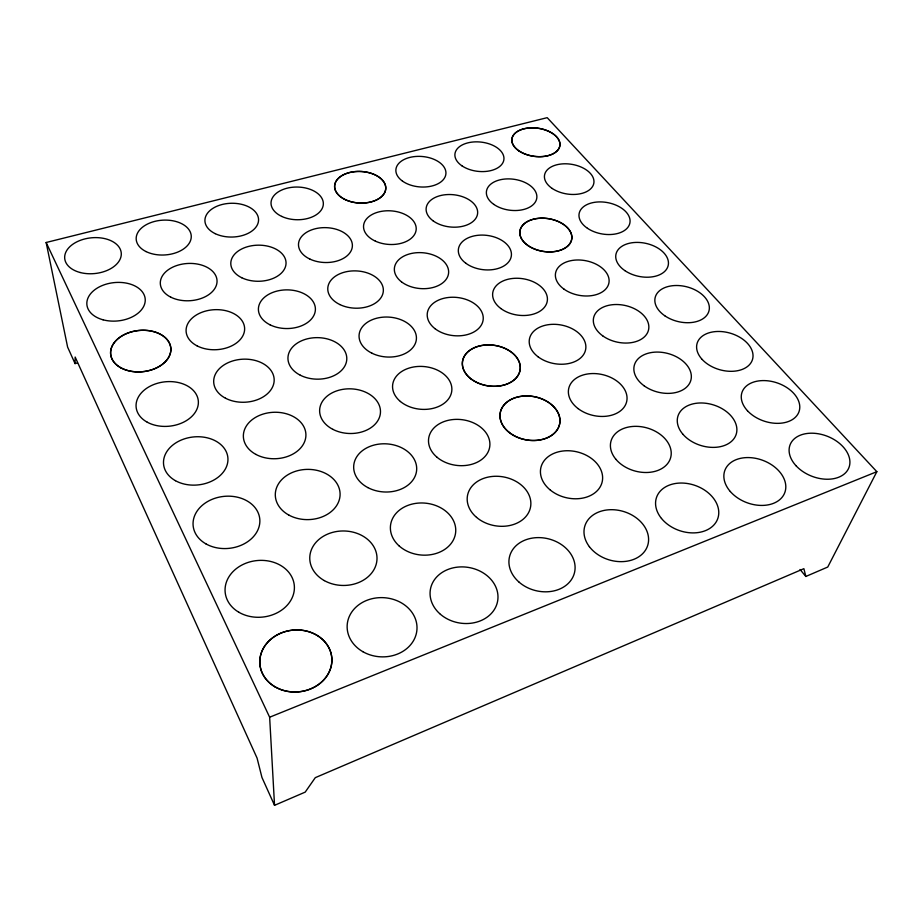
<?xml version="1.0" encoding="UTF-8"?>
<svg xmlns="http://www.w3.org/2000/svg" width="923" height="923" viewBox="0 0 923 923"><rect width="100%" height="100%" fill="white"/><g stroke="black" fill="none" stroke-linecap="round" stroke-linejoin="round"><path stroke-width="1.38" d="M75.063 363.593L75.155 357.051L257.067 758.071L261.947 777.454L274.535 805.329L305.201 792.119L315.285 777.662L803.875 568.672L805.848 576.46L827.746 567.034L876.85 471.688L547.201 117.671L46.15 242.495L67.61 347.094L75.063 363.593L77.451 362.912M274.535 805.329L269.643 717.217L876.85 471.688M800.056 569.491L805.848 576.46M46.15 242.495L269.643 717.217M796.064 465.78A31.544 21.425 21.3 0 0 848.006 469.565A31.544 21.425 21.3 0 0 814.467 433.302A31.544 21.425 21.3 0 0 796.064 465.78M730.301 491.509A31.959 22.614 20.3 0 0 783.477 495.339A31.959 22.614 20.3 0 0 750.711 457.67A31.959 22.614 20.3 0 0 730.301 491.509M661.468 518.438A32.397 23.894 19 0 0 715.96 522.314A32.397 23.894 19 0 0 684.058 483.133A32.397 23.894 19 0 0 661.468 518.438M589.359 546.658A32.893 25.244 17 0 0 645.212 550.57A32.893 25.244 17 0 0 614.314 509.784A32.893 25.244 17 0 0 589.359 546.658M519.188 582.24A33.447 26.663 14 0 0 574.164 573.887A33.447 26.663 14 0 0 532.663 538.04A33.447 26.663 14 0 0 519.188 582.24M439.625 613.587A34.116 28.14 9.6 0 0 496.678 604.715A34.116 28.14 9.6 0 0 455.766 567.357A34.116 28.14 9.6 0 0 439.625 613.587M362.866 651.696A34.959 29.617 3.2 0 0 416.954 629.521A34.959 29.617 3.2 0 0 366.385 600.527A34.959 29.617 3.2 0 0 362.866 651.696M274.719 686.631A36.089 30.978 -5.4 0 0 331.703 663.256A36.089 30.978 -5.4 0 0 281.1 633.028A36.089 30.978 -5.4 0 0 274.719 686.631A36.089 30.978 -5.4 0 0 331.703 663.268A36.089 30.978 -5.4 0 0 281.1 633.04A36.089 30.978 -5.4 0 0 274.719 686.643M747.468 410.747A30.101 20.191 18.4 0 0 797.657 414.473A30.101 20.191 18.4 0 0 766.402 380.691A30.101 20.191 18.4 0 0 747.468 410.747M683.008 434.352A30.517 21.252 17.2 0 0 734.35 438.125A30.517 21.252 17.2 0 0 703.857 403.074A30.517 21.252 17.2 0 0 683.008 434.352M615.653 459.008A30.955 22.371 15.5 0 0 668.194 462.827A30.955 22.371 15.5 0 0 638.578 426.438A30.955 22.371 15.5 0 0 615.653 459.008M550.408 490.136A31.463 23.548 13.2 0 0 601.854 483.075A31.463 23.548 13.2 0 0 562.326 451.082A31.463 23.548 13.2 0 0 550.408 490.136M476.533 517.353A32.04 24.771 10.1 0 0 529.79 509.888A32.04 24.771 10.1 0 0 490.748 476.637A32.04 24.771 10.1 0 0 476.533 517.353M399.082 545.874A32.743 26.017 5.9 0 0 454.289 537.959A32.743 26.017 5.9 0 0 415.823 503.37A32.743 26.017 5.9 0 0 399.082 545.874M324.331 580.602A33.62 27.24 0.5 0 0 376.907 560.469A33.62 27.24 0.5 0 0 328.934 533.575A33.62 27.24 0.5 0 0 324.331 580.602M238.872 612.261A34.739 28.394 -5.9 0 0 294.149 591.101A34.739 28.394 -5.9 0 0 246.164 563.111A34.739 28.394 -5.9 0 0 238.872 612.261M702.184 359.462A28.844 19.014 16 0 0 750.734 363.131A28.844 19.014 16 0 0 721.544 331.576A28.844 19.014 16 0 0 702.184 359.462M644.081 385.779A29.248 19.96 14.5 0 0 690.9 380.103A29.248 19.96 14.5 0 0 652.815 352.332A29.248 19.96 14.5 0 0 644.081 385.779M578.063 408.577A29.698 20.941 12.7 0 0 626.405 402.59A29.698 20.941 12.7 0 0 588.666 373.827A29.698 20.941 12.7 0 0 578.063 408.577M509.127 432.391A30.217 21.967 10.3 0 0 559.061 426.068A30.217 21.967 10.3 0 0 521.749 396.244A30.217 21.967 10.3 0 0 509.127 432.379A30.217 21.967 10.3 0 0 559.073 426.057A30.217 21.967 10.3 0 0 521.737 396.255A30.217 21.967 10.3 0 0 509.127 432.391M437.052 457.277A30.817 23.017 7.3 0 0 488.694 450.609A30.817 23.017 7.3 0 0 451.866 419.677A30.817 23.017 7.3 0 0 437.052 457.277M367.862 487.598A31.532 24.079 3.5 0 0 416.642 470.107A31.532 24.079 3.5 0 0 371.046 446.005A31.532 24.079 3.5 0 0 367.862 487.598M288.818 515.057A32.409 25.129 -1 0 0 339.941 496.724A32.409 25.129 -1 0 0 294.31 471.711A32.409 25.129 -1 0 0 288.818 515.057M205.898 543.855A33.482 26.109 -6.1 0 0 259.548 524.61A33.482 26.109 -6.1 0 0 213.94 498.628A33.482 26.109 -6.1 0 0 205.898 543.855M664.745 315.735A27.713 17.906 13.8 0 0 708.979 310.878A27.713 17.906 13.8 0 0 672.59 285.715A27.713 17.906 13.8 0 0 664.745 315.735M602.731 335.857A28.128 18.748 12.3 0 0 648.315 330.757A28.128 18.748 12.3 0 0 612.226 304.74A28.128 18.748 12.3 0 0 602.731 335.857M538.121 356.832A28.59 19.614 10.4 0 0 585.124 351.455A28.59 19.614 10.4 0 0 549.393 324.55A28.59 19.614 10.4 0 0 538.121 356.832M470.742 378.684A29.109 20.514 8 0 0 519.257 373.007A29.109 20.514 8 0 0 483.94 345.167A29.109 20.514 8 0 0 470.742 378.684A29.109 20.514 8 0 0 519.257 373.03A29.109 20.514 8 0 0 483.94 345.179A29.109 20.514 8 0 0 470.73 378.695M400.409 401.505A29.721 21.425 5.2 0 0 450.528 395.529A29.721 21.425 5.2 0 0 415.696 366.673A29.721 21.425 5.2 0 0 400.409 401.505M332.845 429.345A30.436 22.337 1.8 0 0 380.391 413.342A30.436 22.337 1.8 0 0 336.918 390.821A30.436 22.337 1.8 0 0 332.845 429.345M255.959 454.439A31.29 23.237 -2 0 0 305.709 437.698A31.29 23.237 -2 0 0 262.224 414.358A31.29 23.237 -2 0 0 255.959 454.439M175.462 480.698A32.317 24.09 -6.2 0 0 227.566 463.161A32.317 24.09 -6.2 0 0 184.127 438.956A32.317 24.09 -6.2 0 0 175.462 480.698M624.859 270.612A26.709 16.879 11.9 0 0 667.987 266.239A26.709 16.879 11.9 0 0 633.409 242.587A26.709 16.879 11.9 0 0 624.859 270.612M564.068 289.187A27.125 17.618 10.4 0 0 608.476 284.596A27.125 17.618 10.4 0 0 574.21 260.171A27.125 17.618 10.4 0 0 564.068 289.187M500.82 308.513A27.586 18.391 8.5 0 0 546.566 303.679A27.586 18.391 8.5 0 0 512.657 278.458A27.586 18.391 8.5 0 0 500.82 308.513M434.952 328.634A28.117 19.175 6.3 0 0 482.118 323.535A28.117 19.175 6.3 0 0 448.624 297.46A28.117 19.175 6.3 0 0 434.952 328.634M371.969 353.221A28.717 19.971 3.7 0 0 416.388 339.156A28.717 19.971 3.7 0 0 374.876 318.747A28.717 19.971 3.7 0 0 371.969 353.221M300.31 375.223A29.432 20.768 0.7 0 0 346.667 360.547A29.432 20.768 0.7 0 0 305.132 339.445A29.432 20.768 0.7 0 0 300.31 375.223M225.489 398.205A30.263 21.541 -2.6 0 0 273.912 382.883A30.263 21.541 -2.6 0 0 232.388 361.043A30.263 21.541 -2.6 0 0 225.489 398.205M147.288 422.226A31.244 22.29 -6.1 0 0 197.926 406.201A31.244 22.29 -6.1 0 0 156.448 383.587A31.244 22.29 -6.1 0 0 147.288 422.226M587.443 228.281A25.809 15.91 10.3 0 0 629.521 224.347A25.809 15.91 10.3 0 0 596.604 202.068A25.809 15.91 10.3 0 0 587.443 228.281M527.852 245.46A26.225 16.579 8.8 0 0 571.129 241.318A26.225 16.579 8.8 0 0 538.536 218.336A26.225 16.579 8.8 0 0 527.852 245.449A26.225 16.579 8.8 0 0 571.129 241.307A26.225 16.579 8.8 0 0 538.536 218.347A26.225 16.579 8.8 0 0 527.852 245.46M465.919 263.309A26.686 17.26 7 0 0 510.477 258.959A26.686 17.26 7 0 0 478.229 235.261A26.686 17.26 7 0 0 465.919 263.309M401.505 281.861A27.205 17.952 4.9 0 0 447.401 277.281A27.205 17.952 4.9 0 0 415.581 252.81A27.205 17.952 4.9 0 0 401.505 281.861M339.883 304.567A27.805 18.645 2.5 0 0 383.276 291.622A27.805 18.645 2.5 0 0 343.529 272.435A27.805 18.645 2.5 0 0 339.883 304.567M270.012 324.804A28.498 19.337 -0.1 0 0 315.228 311.316A28.498 19.337 -0.1 0 0 275.469 291.506A28.498 19.337 -0.1 0 0 270.012 324.804M197.153 345.906A29.305 20.029 -3 0 0 244.318 331.842A29.305 20.029 -3 0 0 204.594 311.363A29.305 20.029 -3 0 0 197.153 345.906M121.121 367.942A30.228 20.687 -6 0 0 170.363 353.255A30.228 20.687 -6 0 0 130.708 332.072A30.228 20.687 -6 0 0 121.121 367.931A30.228 20.687 -6 0 0 170.363 353.244A30.228 20.687 -6 0 0 130.708 332.084A30.228 20.687 -6 0 0 121.121 367.942M552.277 188.5A24.979 15.022 9 0 0 593.339 184.946A24.979 15.022 9 0 0 561.957 163.925A24.979 15.022 9 0 0 552.277 188.5M493.84 204.41A25.394 15.61 7.5 0 0 536.055 200.672A25.394 15.61 7.5 0 0 504.985 179.027A25.394 15.61 7.5 0 0 493.84 204.41M433.199 220.909A25.856 16.21 5.8 0 0 476.603 216.986A25.856 16.21 5.8 0 0 445.901 194.672A25.856 16.21 5.8 0 0 433.199 220.909M375.396 241.145A26.375 16.822 3.8 0 0 416.169 229.665A26.375 16.822 3.8 0 0 378.072 212.117A26.375 16.822 3.8 0 0 375.396 241.145M309.874 259.075A26.963 17.445 1.6 0 0 352.274 247.133A26.963 17.445 1.6 0 0 314.155 229.054A26.963 17.445 1.6 0 0 309.874 259.075M241.711 277.719A27.632 18.056 -0.7 0 0 285.83 265.293A27.632 18.056 -0.7 0 0 247.722 246.649A27.632 18.056 -0.7 0 0 241.711 277.719M170.732 297.137A28.405 18.656 -3.2 0 0 216.686 284.203A28.405 18.656 -3.2 0 0 178.624 264.959A28.405 18.656 -3.2 0 0 170.732 297.137M103.076 319.808A29.294 19.245 -5.8 0 0 145.188 298.844A29.294 19.245 -5.8 0 0 99.857 286.626A29.294 19.245 -5.8 0 0 103.076 319.808M519.153 151.014A24.229 14.191 7.8 0 0 559.257 147.807A24.229 14.191 7.8 0 0 529.283 127.939A24.229 14.191 7.8 0 0 519.153 151.014A24.229 14.191 7.8 0 0 559.246 147.83A24.229 14.191 7.8 0 0 529.283 127.951A24.229 14.191 7.8 0 0 519.153 151.026M461.858 165.771A24.633 14.71 6.4 0 0 503.047 162.413A24.633 14.71 6.4 0 0 473.384 141.969A24.633 14.71 6.4 0 0 461.858 165.771M402.44 181.07A25.083 15.253 4.7 0 0 444.771 177.551A25.083 15.253 4.7 0 0 415.477 156.495A25.083 15.253 4.7 0 0 402.44 181.07M345.79 199.876A25.602 15.795 2.9 0 0 385.699 189.261A25.602 15.795 2.9 0 0 349.09 172.659A25.602 15.795 2.9 0 0 345.79 199.864A25.602 15.795 2.9 0 0 385.699 189.238A25.602 15.795 2.9 0 0 349.09 172.67A25.602 15.795 2.9 0 0 345.79 199.876M281.757 216.432A26.167 16.349 1 0 0 323.2 205.402A26.167 16.349 1 0 0 286.591 188.327A26.167 16.349 1 0 0 281.757 216.432M215.221 233.657A26.825 16.891 -1.1 0 0 258.302 222.189A26.825 16.891 -1.1 0 0 221.705 204.606A26.825 16.891 -1.1 0 0 215.221 233.657M146.03 251.564A27.563 17.422 -3.4 0 0 190.842 239.634A27.563 17.422 -3.4 0 0 154.303 221.508A27.563 17.422 -3.4 0 0 146.03 251.564M80.105 272.493A28.405 17.952 -5.7 0 0 121.259 253.075A28.405 17.952 -5.7 0 0 77.567 241.503A28.405 17.952 -5.7 0 0 80.105 272.493"/></g></svg>
